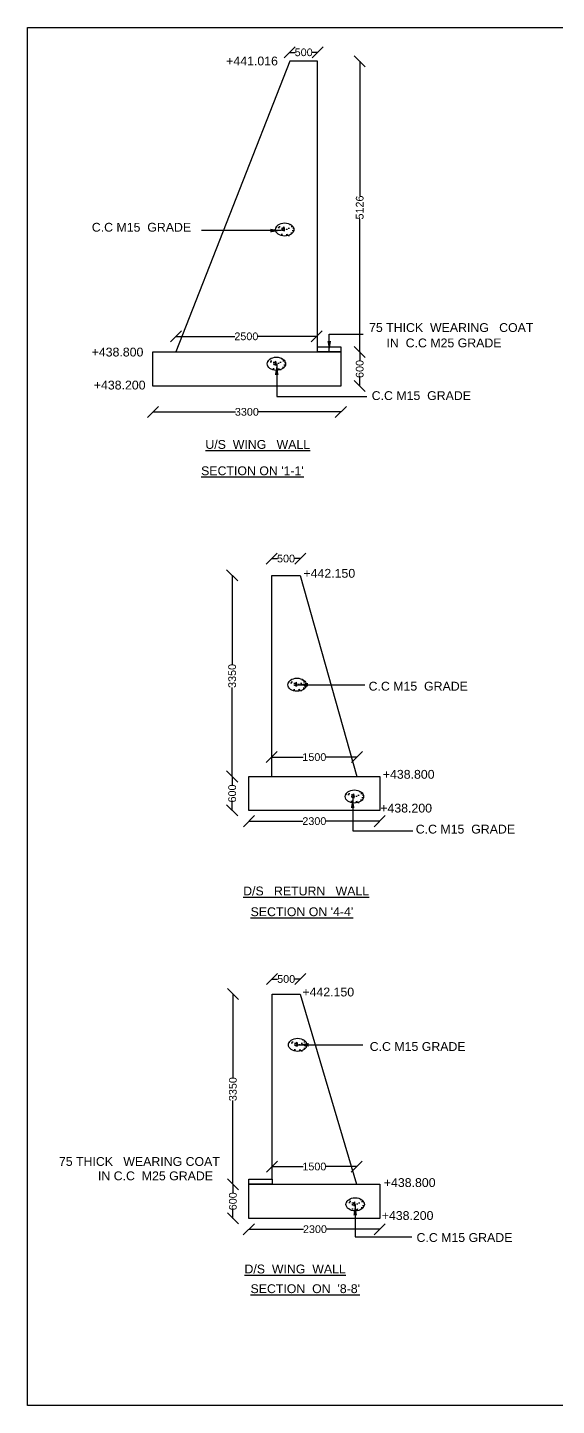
# Model space of a CAD drawing. Header units: millimetres. Extents: x 11595 to 17433, y 7827 to 11576.
# Drawn here: x 11595 to 13034, y 7827 to 11576 of the extents above; entities that cross this region are included whole.
import ezdxf

# ---------------------------------------------------------------- set-up
doc = ezdxf.new("R2010")
doc.units = ezdxf.units.MM
doc.header["$MEASUREMENT"] = 0
doc.layers.add('DIMENSION', color=7, linetype='Continuous')
doc.styles.get("Standard").update_dxf_attribs({"font": 'arial.ttf', "height": 21})
doc.dimstyles.get("Standard").update_dxf_attribs({"dimtxt": 24, "dimasz": 30, "dimexe": 0.18, "dimexo": 0.0625, "dimgap": 0.09, "dimtad": 0, "dimdec": 0, "dimzin": 0, "dimdsep": 46, "dimtxsty": 'Standard', "dimblk": 'OBLIQUE', "dimcen": 0.09, "dimse1": 1, "dimse2": 1, "dimadec": 0, "dimazin": 0, "dimtfac": 1, "dimtdec": 0, "dimtofl": 0, "dimtmove": 0, "dimatfit": 3, "dimfxl": 1, "dimtolj": 1, "dimtzin": 0, "dimarcsym": 0})

# ---------------------------------------------------------------- blocks, each defined once
blk = doc.blocks.new('_Oblique')
at = {"color": 0, "linetype": 'ByBlock', "lineweight": -2}
blk.add_line((-0.5, -0.5), (0.5, 0.5), dxfattribs=at)
blk = doc.blocks.new('*D4')
at = {"layer": 'Defpoints', "color": 0}
for p in [(12308.2, 11484.1), (12384.2, 11508.3), (12384.2, 11484.1)]:
    blk.add_point(p, dxfattribs=at)
at = {"layer": 'DIMENSION', "color": 0, "lineweight": -2}
for p, q in [((12308.2, 11508.3), (12322.9, 11508.3)), ((12384.2, 11508.3), (12369.4, 11508.3))]:
    blk.add_line(p, q, dxfattribs=at)
at = {"layer": 'DIMENSION', "color": 0, "lineweight": -2, "xscale": 30, "yscale": 30, "zscale": 30, "rotation": 180}
blk.add_blockref('_Oblique', (12308.2, 11508.3), dxfattribs=at)
at = {"layer": 'DIMENSION', "color": 0, "lineweight": -2, "xscale": 30, "yscale": 30, "zscale": 30}
blk.add_blockref('_Oblique', (12384.2, 11508.3), dxfattribs=at)
at = {"layer": 'DIMENSION', "color": 0, "insert": (12346.2, 11508.3), "char_height": 21, "attachment_point": 5}
blk.add_mtext('\\A1;500', dxfattribs=at)
blk = doc.blocks.new('*D5')
at = {"layer": 'Defpoints', "color": 0}
for p in [(12381.7, 11484.1), (12381.7, 10693.1), (12498.7, 10693.1)]:
    blk.add_point(p, dxfattribs=at)
at = {"layer": 'DIMENSION', "color": 0, "lineweight": -2}
for p, q in [((12498.7, 11484.1), (12498.7, 11117.5)), ((12498.7, 10693.1), (12498.7, 11054.7))]:
    blk.add_line(p, q, dxfattribs=at)
at = {"layer": 'DIMENSION', "color": 0, "lineweight": -2, "xscale": 30, "yscale": 30, "zscale": 30}
for p, rotation in [((12498.7, 11484.1), 90), ((12498.7, 10693.1), 270)]:
    blk.add_blockref('_Oblique', p, dxfattribs=dict(at, rotation=rotation))
at = {"layer": 'DIMENSION', "color": 0, "insert": (12498.7, 11086.1), "char_height": 21, "attachment_point": 5, "rotation": 90}
blk.add_mtext('\\A1;5126', dxfattribs=at)
blk = doc.blocks.new('*D6')
at = {"layer": 'Defpoints', "color": 0}
for p in [(12498.7, 10693.1), (12447.3, 10600.4), (12498.7, 10600.4)]:
    blk.add_point(p, dxfattribs=at)
at = {"layer": 'DIMENSION', "color": 0, "lineweight": -2}
for p, q in [((12498.7, 10693.1), (12498.7, 10670.1)), ((12498.7, 10600.4), (12498.7, 10623.4))]:
    blk.add_line(p, q, dxfattribs=at)
at = {"layer": 'DIMENSION', "color": 0, "lineweight": -2, "xscale": 30, "yscale": 30, "zscale": 30}
for p, rotation in [((12498.7, 10693.1), 90), ((12498.7, 10600.4), 270)]:
    blk.add_blockref('_Oblique', p, dxfattribs=dict(at, rotation=rotation))
at = {"layer": 'DIMENSION', "color": 0, "insert": (12498.7, 10646.8), "char_height": 21, "attachment_point": 5, "rotation": 90}
blk.add_mtext('\\A1;600', dxfattribs=at)
blk = doc.blocks.new('*D7')
at = {"layer": 'Defpoints', "color": 0}
for p in [(11936.1, 10600.4), (12447.3, 10600.4), (12447.3, 10530.1)]:
    blk.add_point(p, dxfattribs=at)
at = {"layer": 'DIMENSION', "color": 0, "lineweight": -2}
for p, q in [((11936.1, 10530.1), (12160.3, 10530.1)), ((12447.3, 10530.1), (12223.1, 10530.1))]:
    blk.add_line(p, q, dxfattribs=at)
at = {"layer": 'DIMENSION', "color": 0, "lineweight": -2, "xscale": 30, "yscale": 30, "zscale": 30, "rotation": 180}
blk.add_blockref('_Oblique', (11936.1, 10530.1), dxfattribs=at)
at = {"layer": 'DIMENSION', "color": 0, "lineweight": -2, "xscale": 30, "yscale": 30, "zscale": 30}
blk.add_blockref('_Oblique', (12447.3, 10530.1), dxfattribs=at)
at = {"layer": 'DIMENSION', "color": 0, "insert": (12191.7, 10530.1), "char_height": 21, "attachment_point": 5}
blk.add_mtext('\\A1;3300', dxfattribs=at)
blk = doc.blocks.new('*D8')
at = {"layer": 'Defpoints', "color": 0}
for p in [(12381.7, 10735.5), (11998.8, 10693.1), (12381.7, 10693.1)]:
    blk.add_point(p, dxfattribs=at)
at = {"layer": 'DIMENSION', "color": 0, "lineweight": -2}
for p, q in [((11998.8, 10735.5), (12158.7, 10735.5)), ((12381.7, 10735.5), (12221.8, 10735.5))]:
    blk.add_line(p, q, dxfattribs=at)
at = {"layer": 'DIMENSION', "color": 0, "lineweight": -2, "xscale": 30, "yscale": 30, "zscale": 30, "rotation": 180}
blk.add_blockref('_Oblique', (11998.8, 10735.5), dxfattribs=at)
at = {"layer": 'DIMENSION', "color": 0, "lineweight": -2, "xscale": 30, "yscale": 30, "zscale": 30}
blk.add_blockref('_Oblique', (12381.7, 10735.5), dxfattribs=at)
at = {"layer": 'DIMENSION', "color": 0, "insert": (12190.3, 10735.5), "char_height": 21, "attachment_point": 5}
blk.add_mtext('\\A1;2500', dxfattribs=at)
blk = doc.blocks.new('*D19')
at = {"layer": 'Defpoints', "color": 0}
for p in [(12337, 10130.9), (12259.4, 10085.2), (12337, 10085.2)]:
    blk.add_point(p, dxfattribs=at)
at = {"layer": 'DIMENSION', "color": 0, "lineweight": -2}
for p, q in [((12259.4, 10130.9), (12274.9, 10130.9)), ((12337, 10130.9), (12321.4, 10130.9))]:
    blk.add_line(p, q, dxfattribs=at)
at = {"layer": 'DIMENSION', "color": 0, "lineweight": -2, "xscale": 30, "yscale": 30, "zscale": 30, "rotation": 180}
blk.add_blockref('_Oblique', (12259.4, 10130.9), dxfattribs=at)
at = {"layer": 'DIMENSION', "color": 0, "lineweight": -2, "xscale": 30, "yscale": 30, "zscale": 30}
blk.add_blockref('_Oblique', (12337, 10130.9), dxfattribs=at)
at = {"layer": 'DIMENSION', "color": 0, "insert": (12298.2, 10130.9), "char_height": 21, "attachment_point": 5}
blk.add_mtext('\\A1;500', dxfattribs=at)
blk = doc.blocks.new('*D20')
at = {"layer": 'Defpoints', "color": 0}
for p in [(12259.4, 10085.2), (12151.7, 9538), (12259.4, 9538)]:
    blk.add_point(p, dxfattribs=at)
at = {"layer": 'DIMENSION', "color": 0, "lineweight": -2}
for p, q in [((12151.7, 10085.2), (12151.7, 9843)), ((12151.7, 9538), (12151.7, 9780.2))]:
    blk.add_line(p, q, dxfattribs=at)
at = {"layer": 'DIMENSION', "color": 0, "lineweight": -2, "xscale": 30, "yscale": 30, "zscale": 30}
for p, rotation in [((12151.7, 10085.2), 90), ((12151.7, 9538), 270)]:
    blk.add_blockref('_Oblique', p, dxfattribs=dict(at, rotation=rotation))
at = {"layer": 'DIMENSION', "color": 0, "insert": (12151.7, 9811.6), "char_height": 21, "attachment_point": 5, "rotation": 90}
blk.add_mtext('\\A1;3350', dxfattribs=at)
blk = doc.blocks.new('*D21')
at = {"layer": 'Defpoints', "color": 0}
for p in [(12490.9, 9590.7), (12259.4, 9538), (12490.9, 9538)]:
    blk.add_point(p, dxfattribs=at)
at = {"layer": 'DIMENSION', "color": 0, "lineweight": -2}
for p, q in [((12259.4, 9590.7), (12344.7, 9590.7)), ((12490.9, 9590.7), (12405.6, 9590.7))]:
    blk.add_line(p, q, dxfattribs=at)
at = {"layer": 'DIMENSION', "color": 0, "lineweight": -2, "xscale": 30, "yscale": 30, "zscale": 30, "rotation": 180}
blk.add_blockref('_Oblique', (12259.4, 9590.7), dxfattribs=at)
at = {"layer": 'DIMENSION', "color": 0, "lineweight": -2, "xscale": 30, "yscale": 30, "zscale": 30}
blk.add_blockref('_Oblique', (12490.9, 9590.7), dxfattribs=at)
at = {"layer": 'DIMENSION', "color": 0, "insert": (12375.2, 9590.7), "char_height": 21, "attachment_point": 5}
blk.add_mtext('\\A1;1500', dxfattribs=at)
blk = doc.blocks.new('*D22')
at = {"layer": 'Defpoints', "color": 0}
for p in [(12197.4, 9538), (12151.7, 9445.7), (12197.4, 9445.7)]:
    blk.add_point(p, dxfattribs=at)
at = {"layer": 'DIMENSION', "color": 0, "lineweight": -2}
for p, q in [((12151.7, 9538), (12151.7, 9515.1)), ((12151.7, 9445.7), (12151.7, 9468.5))]:
    blk.add_line(p, q, dxfattribs=at)
at = {"layer": 'DIMENSION', "color": 0, "lineweight": -2, "xscale": 30, "yscale": 30, "zscale": 30}
for p, rotation in [((12151.7, 9538), 90), ((12151.7, 9445.7), 270)]:
    blk.add_blockref('_Oblique', p, dxfattribs=dict(at, rotation=rotation))
at = {"layer": 'DIMENSION', "color": 0, "insert": (12151.7, 9491.8), "char_height": 21, "attachment_point": 5, "rotation": 90}
blk.add_mtext('\\A1;600', dxfattribs=at)
blk = doc.blocks.new('*D23')
at = {"layer": 'Defpoints', "color": 0}
for p in [(12197.4, 9445.7), (12553.1, 9445.7), (12553.1, 9416.5)]:
    blk.add_point(p, dxfattribs=at)
at = {"layer": 'DIMENSION', "color": 0, "lineweight": -2}
for p, q in [((12197.4, 9416.5), (12343.6, 9416.5)), ((12553.1, 9416.5), (12406.8, 9416.5))]:
    blk.add_line(p, q, dxfattribs=at)
at = {"layer": 'DIMENSION', "color": 0, "lineweight": -2, "xscale": 30, "yscale": 30, "zscale": 30, "rotation": 180}
blk.add_blockref('_Oblique', (12197.4, 9416.5), dxfattribs=at)
at = {"layer": 'DIMENSION', "color": 0, "lineweight": -2, "xscale": 30, "yscale": 30, "zscale": 30}
blk.add_blockref('_Oblique', (12553.1, 9416.5), dxfattribs=at)
at = {"layer": 'DIMENSION', "color": 0, "insert": (12375.2, 9416.5), "char_height": 21, "attachment_point": 5}
blk.add_mtext('\\A1;2300', dxfattribs=at)
blk = doc.blocks.new('*D36')
at = {"layer": 'Defpoints', "color": 0}
for p in [(12336.8, 8987), (12260.3, 8946.1), (12336.8, 8946.1)]:
    blk.add_point(p, dxfattribs=at)
at = {"layer": 'DIMENSION', "color": 0, "lineweight": -2}
for p, q in [((12260.3, 8987), (12275.3, 8987)), ((12336.8, 8987), (12321.8, 8987))]:
    blk.add_line(p, q, dxfattribs=at)
at = {"layer": 'DIMENSION', "color": 0, "lineweight": -2, "xscale": 30, "yscale": 30, "zscale": 30, "rotation": 180}
blk.add_blockref('_Oblique', (12260.3, 8987), dxfattribs=at)
at = {"layer": 'DIMENSION', "color": 0, "lineweight": -2, "xscale": 30, "yscale": 30, "zscale": 30}
blk.add_blockref('_Oblique', (12336.8, 8987), dxfattribs=at)
at = {"layer": 'DIMENSION', "color": 0, "insert": (12298.6, 8987), "char_height": 21, "attachment_point": 5}
blk.add_mtext('\\A1;500', dxfattribs=at)
blk = doc.blocks.new('*D37')
at = {"layer": 'Defpoints', "color": 0}
for p in [(12260.3, 8946.1), (12153.6, 8428.7), (12260.3, 8428.7)]:
    blk.add_point(p, dxfattribs=at)
at = {"layer": 'DIMENSION', "color": 0, "lineweight": -2}
for p, q in [((12153.6, 8946.1), (12153.6, 8718.8)), ((12153.6, 8428.7), (12153.6, 8656))]:
    blk.add_line(p, q, dxfattribs=at)
at = {"layer": 'DIMENSION', "color": 0, "lineweight": -2, "xscale": 30, "yscale": 30, "zscale": 30}
for p, rotation in [((12153.6, 8946.1), 90), ((12153.6, 8428.7), 270)]:
    blk.add_blockref('_Oblique', p, dxfattribs=dict(at, rotation=rotation))
at = {"layer": 'DIMENSION', "color": 0, "insert": (12153.6, 8687.4), "char_height": 21, "attachment_point": 5, "rotation": 90}
blk.add_mtext('\\A1;3350', dxfattribs=at)
blk = doc.blocks.new('*D38')
at = {"layer": 'Defpoints', "color": 0}
for p in [(12153.6, 8428.7), (12153.6, 8335.7), (12197, 8335.7)]:
    blk.add_point(p, dxfattribs=at)
at = {"layer": 'DIMENSION', "color": 0, "lineweight": -2}
for p, q in [((12153.6, 8428.7), (12153.6, 8405.5)), ((12153.6, 8335.7), (12153.6, 8358.9))]:
    blk.add_line(p, q, dxfattribs=at)
at = {"layer": 'DIMENSION', "color": 0, "lineweight": -2, "xscale": 30, "yscale": 30, "zscale": 30}
for p, rotation in [((12153.6, 8428.7), 90), ((12153.6, 8335.7), 270)]:
    blk.add_blockref('_Oblique', p, dxfattribs=dict(at, rotation=rotation))
at = {"layer": 'DIMENSION', "color": 0, "insert": (12153.6, 8382.2), "char_height": 21, "attachment_point": 5, "rotation": 90}
blk.add_mtext('\\A1;600', dxfattribs=at)
blk = doc.blocks.new('*D39')
at = {"layer": 'Defpoints', "color": 0}
for p in [(12490.3, 8476.7), (12260.3, 8435.7), (12490.3, 8428.7)]:
    blk.add_point(p, dxfattribs=at)
at = {"layer": 'DIMENSION', "color": 0, "lineweight": -2}
for p, q in [((12260.3, 8476.7), (12344.9, 8476.7)), ((12490.3, 8476.7), (12405.7, 8476.7))]:
    blk.add_line(p, q, dxfattribs=at)
at = {"layer": 'DIMENSION', "color": 0, "lineweight": -2, "xscale": 30, "yscale": 30, "zscale": 30, "rotation": 180}
blk.add_blockref('_Oblique', (12260.3, 8476.7), dxfattribs=at)
at = {"layer": 'DIMENSION', "color": 0, "lineweight": -2, "xscale": 30, "yscale": 30, "zscale": 30}
blk.add_blockref('_Oblique', (12490.3, 8476.7), dxfattribs=at)
at = {"layer": 'DIMENSION', "color": 0, "insert": (12375.3, 8476.7), "char_height": 21, "attachment_point": 5}
blk.add_mtext('\\A1;1500', dxfattribs=at)
blk = doc.blocks.new('*D40')
at = {"layer": 'Defpoints', "color": 0}
for p in [(12197, 8335.7), (12553.3, 8335.7), (12553.3, 8306.2)]:
    blk.add_point(p, dxfattribs=at)
at = {"layer": 'DIMENSION', "color": 0, "lineweight": -2}
for p, q in [((12197, 8306.2), (12345.3, 8306.2)), ((12553.3, 8306.2), (12408.4, 8306.2))]:
    blk.add_line(p, q, dxfattribs=at)
at = {"layer": 'DIMENSION', "color": 0, "lineweight": -2, "xscale": 30, "yscale": 30, "zscale": 30, "rotation": 180}
blk.add_blockref('_Oblique', (12197, 8306.2), dxfattribs=at)
at = {"layer": 'DIMENSION', "color": 0, "lineweight": -2, "xscale": 30, "yscale": 30, "zscale": 30}
blk.add_blockref('_Oblique', (12553.3, 8306.2), dxfattribs=at)
at = {"layer": 'DIMENSION', "color": 0, "insert": (12376.9, 8306.2), "char_height": 21, "attachment_point": 5}
blk.add_mtext('\\A1;2300', dxfattribs=at)

msp = doc.modelspace()

# ---------------------------------------------------------------- hatches: boundary and pattern name
at = {"layer": 'DIMENSION'}
h = msp.add_hatch(dxfattribs=at)
h.set_pattern_fill('AR-CONC', color=0, scale=5, style=0)
h.set_pattern_definition([(50, (0, 0), (35.86301, -3.137607), [3.75, -41.25]), (355, (0, 0), (-6.93757, 37.60961), [3, -33]), (100.4514, (2.99, -0.26), (28.92547, 34.47198), [3.18701, -35.057106]), (46.1842, (0, 10), (53.36205, -8.27595), [5.625, -61.875]), (96.6356, (4.447, 9.31), (46.73314, 48.7059), [4.78051, -52.58565]), (351.1842, (0, 10), (46.7331, 48.70593), [4.5, -49.5]), (21, (5, 7.5), (29.84535, -20.130945), [3.75, -41.25]), (326, (5, 7.5), (12.16577, 36.2575), [3, -33]), (71.4514, (7.487, 5.822), (42.01113, 16.126525), [3.18701, -35.057106]), (37.5, (0, 0), (0.607993, 16.644693), [0, -32.6, 0, -33.5, 0, -33.125]), (7.5, (0, 0), (13.153477, 19.720586), [0, -19.1, 0, -31.85, 0, -12.625]), (327.5, (-11.15, 0), (26.691122, -1.127744), [0, -12.5, 0, -39, 0, -51.75]), (317.5, (-16.15, 0), (29.15931, 5.00525), [0, -16.25, 0, -25.9, 0, -36.75])])
edge = h.paths.add_edge_path()
edge.add_ellipse((12294.6, 11026.3), major_axis=(-25, 0), ratio=0.715232, start_angle=0, end_angle=360)
h = msp.add_hatch(dxfattribs=at)
h.set_pattern_fill('AR-CONC', color=0, scale=5, style=0)
h.set_pattern_definition([(50, (-22.595, -365.332), (35.86301, -3.137607), [3.75, -41.25]), (355, (-22.595, -365.332), (-6.93757, 37.60961), [3, -33]), (100.4514, (-19.606, -365.594), (28.92547, 34.47198), [3.18701, -35.057106]), (46.1842, (-22.595, -355.332), (53.36205, -8.27595), [5.625, -61.875]), (96.6356, (-18.15, -356.02), (46.73314, 48.7059), [4.78051, -52.58565]), (351.1842, (-22.595, -355.33), (46.7331, 48.70593), [4.5, -49.5]), (21, (-17.595, -357.832), (29.84535, -20.130945), [3.75, -41.25]), (326, (-17.595, -357.832), (12.16577, 36.2575), [3, -33]), (71.4514, (-15.108, -359.51), (42.01113, 16.126525), [3.18701, -35.057106]), (37.5, (-22.595, -365.332), (0.607993, 16.644693), [0, -32.6, 0, -33.5, 0, -33.125]), (7.5, (-22.595, -365.332), (13.153477, 19.720586), [0, -19.1, 0, -31.85, 0, -12.625]), (327.5, (-33.745, -365.332), (26.691122, -1.127744), [0, -12.5, 0, -39, 0, -51.75]), (317.5, (-38.745, -365.332), (29.15931, 5.00525), [0, -16.25, 0, -25.9, 0, -36.75])])
edge = h.paths.add_edge_path()
edge.add_ellipse((12272.1, 10661), major_axis=(-25, 0), ratio=0.715232, start_angle=0, end_angle=360)
h = msp.add_hatch(dxfattribs=at)
h.set_pattern_fill('AR-CONC', color=0, scale=5, style=0)
h.set_pattern_definition([(50, (33.518, -1238.645), (35.86301, -3.137607), [3.75, -41.25]), (355, (33.52, -1238.645), (-6.93757, 37.60961), [3, -33]), (100.4514, (36.507, -1238.906), (28.92547, 34.47198), [3.18701, -35.057106]), (46.1842, (33.52, -1228.645), (53.36205, -8.27595), [5.625, -61.875]), (96.6356, (37.965, -1229.334), (46.73314, 48.7059), [4.78051, -52.58565]), (351.1842, (33.52, -1228.645), (46.7331, 48.70593), [4.5, -49.5]), (21, (38.518, -1231.145), (29.84535, -20.130945), [3.75, -41.25]), (326, (38.52, -1231.145), (12.16577, 36.2575), [3, -33]), (71.4514, (41.005, -1232.822), (42.01113, 16.126525), [3.18701, -35.057106]), (37.5, (33.518, -1238.645), (0.607993, 16.644693), [0, -32.6, 0, -33.5, 0, -33.125]), (7.5, (33.518, -1238.645), (13.153477, 19.720586), [0, -19.1, 0, -31.85, 0, -12.625]), (327.5, (22.368, -1238.645), (26.691122, -1.127744), [0, -12.5, 0, -39, 0, -51.75]), (317.5, (17.368, -1238.645), (29.15931, 5.00525), [0, -16.25, 0, -25.9, 0, -36.75])])
edge = h.paths.add_edge_path()
edge.add_ellipse((12328.2, 9787.7), major_axis=(-25, 0), ratio=0.715232, start_angle=0, end_angle=360)
h = msp.add_hatch(dxfattribs=at)
h.set_pattern_fill('AR-CONC', color=0, scale=5, style=0)
h.set_pattern_definition([(50, (189.524, -1542.69), (35.86301, -3.137607), [3.75, -41.25]), (355, (189.524, -1542.69), (-6.93757, 37.60961), [3, -33]), (100.4514, (192.512, -1542.95), (28.92547, 34.47198), [3.18701, -35.057106]), (46.1842, (189.524, -1532.69), (53.36205, -8.27595), [5.625, -61.875]), (96.6356, (193.97, -1533.38), (46.73314, 48.7059), [4.78051, -52.58565]), (351.1842, (189.524, -1532.69), (46.7331, 48.70593), [4.5, -49.5]), (21, (194.524, -1535.19), (29.84535, -20.130945), [3.75, -41.25]), (326, (194.524, -1535.19), (12.16577, 36.2575), [3, -33]), (71.4514, (197.01, -1536.866), (42.01113, 16.126525), [3.18701, -35.057106]), (37.5, (189.524, -1542.689), (0.607993, 16.644693), [0, -32.6, 0, -33.5, 0, -33.125]), (7.5, (189.524, -1542.689), (13.153477, 19.720586), [0, -19.1, 0, -31.85, 0, -12.625]), (327.5, (178.374, -1542.689), (26.691122, -1.127744), [0, -12.5, 0, -39, 0, -51.75]), (317.5, (173.374, -1542.689), (29.15931, 5.00525), [0, -16.25, 0, -25.9, 0, -36.75])])
edge = h.paths.add_edge_path()
edge.add_ellipse((12484.2, 9483.6), major_axis=(-25, 0), ratio=0.715232, start_angle=0, end_angle=360)
h = msp.add_hatch(dxfattribs=at)
h.set_pattern_fill('AR-CONC', color=0, scale=5, style=0)
h.set_pattern_definition([(50, (35.134, -2218.341), (35.86301, -3.137607), [3.75, -41.25]), (355, (35.134, -2218.34), (-6.93757, 37.60961), [3, -33]), (100.4514, (38.123, -2218.603), (28.92547, 34.47198), [3.18701, -35.057106]), (46.1842, (35.134, -2208.34), (53.36205, -8.27595), [5.625, -61.875]), (96.6356, (39.58, -2209.03), (46.73314, 48.7059), [4.78051, -52.58565]), (351.1842, (35.134, -2208.34), (46.7331, 48.70593), [4.5, -49.5]), (21, (40.134, -2210.841), (29.84535, -20.130945), [3.75, -41.25]), (326, (40.134, -2210.84), (12.16577, 36.2575), [3, -33]), (71.4514, (42.62, -2212.52), (42.01113, 16.126525), [3.18701, -35.057106]), (37.5, (35.134, -2218.341), (0.607993, 16.644693), [0, -32.6, 0, -33.5, 0, -33.125]), (7.5, (35.134, -2218.341), (13.153477, 19.720586), [0, -19.1, 0, -31.85, 0, -12.625]), (327.5, (23.984, -2218.341), (26.691122, -1.127744), [0, -12.5, 0, -39, 0, -51.75]), (317.5, (18.984, -2218.341), (29.15931, 5.00525), [0, -16.25, 0, -25.9, 0, -36.75])])
edge = h.paths.add_edge_path()
edge.add_ellipse((12329.8, 8808), major_axis=(-25, 0), ratio=0.715232, start_angle=0, end_angle=360)
h = msp.add_hatch(dxfattribs=at)
h.set_pattern_fill('AR-CONC', color=0, scale=5, style=0)
h.set_pattern_definition([(50, (191.632, -2652.465), (35.86301, -3.137607), [3.75, -41.25]), (355, (191.632, -2652.465), (-6.93757, 37.60961), [3, -33]), (100.4514, (194.62, -2652.727), (28.92547, 34.47198), [3.18701, -35.057106]), (46.1842, (191.63, -2642.465), (53.36205, -8.27595), [5.625, -61.875]), (96.6356, (196.08, -2643.155), (46.73314, 48.7059), [4.78051, -52.58565]), (351.1842, (191.63, -2642.465), (46.7331, 48.70593), [4.5, -49.5]), (21, (196.632, -2644.965), (29.84535, -20.130945), [3.75, -41.25]), (326, (196.632, -2644.965), (12.16577, 36.2575), [3, -33]), (71.4514, (199.12, -2646.643), (42.01113, 16.126525), [3.18701, -35.057106]), (37.5, (191.632, -2652.465), (0.607993, 16.644693), [0, -32.6, 0, -33.5, 0, -33.125]), (7.5, (191.632, -2652.465), (13.153477, 19.720586), [0, -19.1, 0, -31.85, 0, -12.625]), (327.5, (180.482, -2652.465), (26.691122, -1.127744), [0, -12.5, 0, -39, 0, -51.75]), (317.5, (175.482, -2652.465), (29.15931, 5.00525), [0, -16.25, 0, -25.9, 0, -36.75])])
edge = h.paths.add_edge_path()
edge.add_ellipse((12486.3, 8373.9), major_axis=(-25, 0), ratio=0.715232, start_angle=0, end_angle=360)

# ---------------------------------------------------------------- linework, layer by layer
at = {"layer": 'DIMENSION', "color": 0}
for points in [[(11595.1, 11575.8), (17425.6, 11575.8), (17425.6, 7826.7), (11595.1, 7826.7)], [(11936.1, 10693.1), (12447.3, 10693.1), (12447.3, 10600.4), (11936.1, 10600.4)], [(12447.3, 10693.1), (12384.2, 10693.1), (12384.2, 10707), (12447.3, 10707)], [(12197.4, 9538), (12553.1, 9538), (12553.1, 9445.7), (12197.4, 9445.7)], [(12260.3, 8428.7), (12197, 8428.7), (12197, 8442.7), (12260.3, 8442.7)], [(12197, 8428.7), (12553.3, 8428.7), (12553.3, 8335.7), (12197, 8335.7)]]:
    msp.add_lwpolyline(points, close=True, dxfattribs=at)
for points in [[(12384.2, 10707), (12384.2, 11484.1), (12308.2, 11484.1), (11998.8, 10693.1)], [(12259.4, 9538), (12259.4, 10085.2), (12337, 10085.2), (12490.9, 9538)], [(12260.3, 8442.7), (12260.3, 8946.1), (12336.8, 8946.1), (12490.3, 8428.7)]]:
    msp.add_lwpolyline(points, dxfattribs=at)
for centre in [(12294.6, 11026.3), (12272.1, 10661), (12328.2, 9787.7), (12484.2, 9483.6), (12329.8, 8808), (12486.3, 8373.9)]:
    msp.add_ellipse(centre, major_axis=(-25, 0), ratio=0.715232, dxfattribs=at)

# ---------------------------------------------------------------- texts
for s, p in [('+441.016', (12135.4, 11472.8)), ('C.C M15  GRADE', (11769.9, 11020.4)), ('75 THICK  WEARING   COAT', (12524.1, 10747.5)), ('IN  C.C M25 GRADE', (12571.5, 10705.7)), ('+438.800', (11769.4, 10680.8)), ('+438.200', (11775.3, 10591)), ('C.C M15  GRADE', (12531.2, 10562.3)), ('%%UU/S  WING   WALL', (12078.8, 10429.5)), ("%%USECTION ON '1-1'", (12067.2, 10357.8)), ('+442.150', (12345.6, 10078.8)), ('C.C M15  GRADE', (12522.8, 9771.7)), ('+438.800', (12561.5, 9531.9)), ('+438.200', (12554.6, 9440)), ('C.C M15  GRADE', (12651.1, 9382.8)), ('%%UD/S   RETURN   WALL', (12181.6, 9214.5)), ("%%USECTION ON '4-4'", (12201.8, 9158)), ('+442.150', (12342.7, 8939.6)), ('C.C M15 GRADE', (12525.9, 8791.3)), ('75 THICK   WEARING COAT', (11680.4, 8478.5)), ('IN C.C  M25 GRADE', (11786.6, 8439.4)), ('+438.800', (12564.2, 8421.1)), ('+438.200', (12558.5, 8331.4)), ('C.C M15 GRADE', (12653.2, 8271.6)), ('%%UD/S  WING  WALL', (12185.2, 8186)), ("%%USECTION  ON  '8-8'", (12201.6, 8132.4))]:
    msp.add_text(s, height=24, dxfattribs=at).set_placement(p)

# ---------------------------------------------------------------- dimensions: what is measured, and where the dimension line sits
for base, p1, p2, text, picture, middle in [((12384.2, 11508.3), (12308.2, 11484.1), (12384.2, 11484.1), '500', '*D4', (12346.2, 11508.3)), ((12381.7, 10735.5), (11998.8, 10693.1), (12381.7, 10693.1), '2500', '*D8', (12190.3, 10735.5)), ((12447.3, 10530.1), (11936.1, 10600.4), (12447.3, 10600.4), '3300', '*D7', (12191.7, 10530.1)), ((12337, 10130.9), (12259.4, 10085.2), (12337, 10085.2), '500', '*D19', (12298.2, 10130.9)), ((12490.9, 9590.7), (12259.4, 9538), (12490.9, 9538), '1500', '*D21', (12375.2, 9590.7)), ((12553.1, 9416.5), (12197.4, 9445.7), (12553.1, 9445.7), '2300', '*D23', (12375.2, 9416.5)), ((12336.8, 8987), (12260.3, 8946.1), (12336.8, 8946.1), '500', '*D36', (12298.6, 8987)), ((12490.3, 8476.7), (12260.3, 8435.7), (12490.3, 8428.7), '1500', '*D39', (12375.3, 8476.7))]:
    dim = msp.add_linear_dim(base=base, p1=p1, p2=p2, text=text, dimstyle='Standard', dxfattribs=at)
    dim.commit()
    dim.dimension.update_dxf_attribs({"geometry": picture, "text_midpoint": middle})
dim = msp.add_linear_dim(base=(12498.7, 10693.1), p1=(12381.7, 11484.1), p2=(12381.7, 10693.1), angle=90, text='5126', dimstyle='Standard', dxfattribs=at)
dim.commit()
dim.dimension.update_dxf_attribs({"geometry": '*D5', "text_midpoint": (12498.7, 11086.1), "dimtype": 160})
for base, p1, p2, text, picture, middle in [((12498.7, 10600.4), (12498.7, 10693.1), (12447.3, 10600.4), '600', '*D6', (12498.7, 10646.8)), ((12151.7, 9538), (12259.4, 10085.2), (12259.4, 9538), '3350', '*D20', (12151.7, 9811.6)), ((12151.7, 9445.7), (12197.4, 9538), (12197.4, 9445.7), '600', '*D22', (12151.7, 9491.8)), ((12153.6, 8428.7), (12260.3, 8946.1), (12260.3, 8428.7), '3350', '*D37', (12153.6, 8687.4)), ((12153.6, 8335.7), (12153.6, 8428.7), (12197, 8335.7), '600', '*D38', (12153.6, 8382.2))]:
    dim = msp.add_linear_dim(base=base, p1=p1, p2=p2, angle=90, text=text, dimstyle='Standard', dxfattribs=at)
    dim.commit()
    dim.dimension.update_dxf_attribs({"geometry": picture, "text_midpoint": middle})
dim = msp.add_linear_dim(base=(12553.3, 8306.2), p1=(12197, 8335.7), p2=(12553.3, 8335.7), text='2300', dimstyle='Standard', dxfattribs=at)
dim.commit()
dim.dimension.update_dxf_attribs({"geometry": '*D40', "text_midpoint": (12376.9, 8306.2), "dimtype": 160})

# ---------------------------------------------------------------- leaders
for points in [[(12285.6, 11023.4), (12068.3, 11023.4)], [(12415.8, 10693.1), (12415.8, 10741.7), (12508, 10741.7)], [(12272.9, 10660.8), (12272.9, 10572), (12518, 10572)], [(12328.2, 9787.7), (12513, 9787.7)], [(12479.5, 9481.9), (12479.5, 9390.3), (12643.5, 9390.3)], [(12329.8, 8808), (12507.5, 8808)], [(12486.3, 8373.9), (12486.3, 8285.5), (12640.3, 8285.5)]]:
    msp.add_leader(points, dimstyle='Standard', override={"dimgap": 0.09, "dimtad": 0}, dxfattribs=at)

doc.saveas('drawing.dxf')
